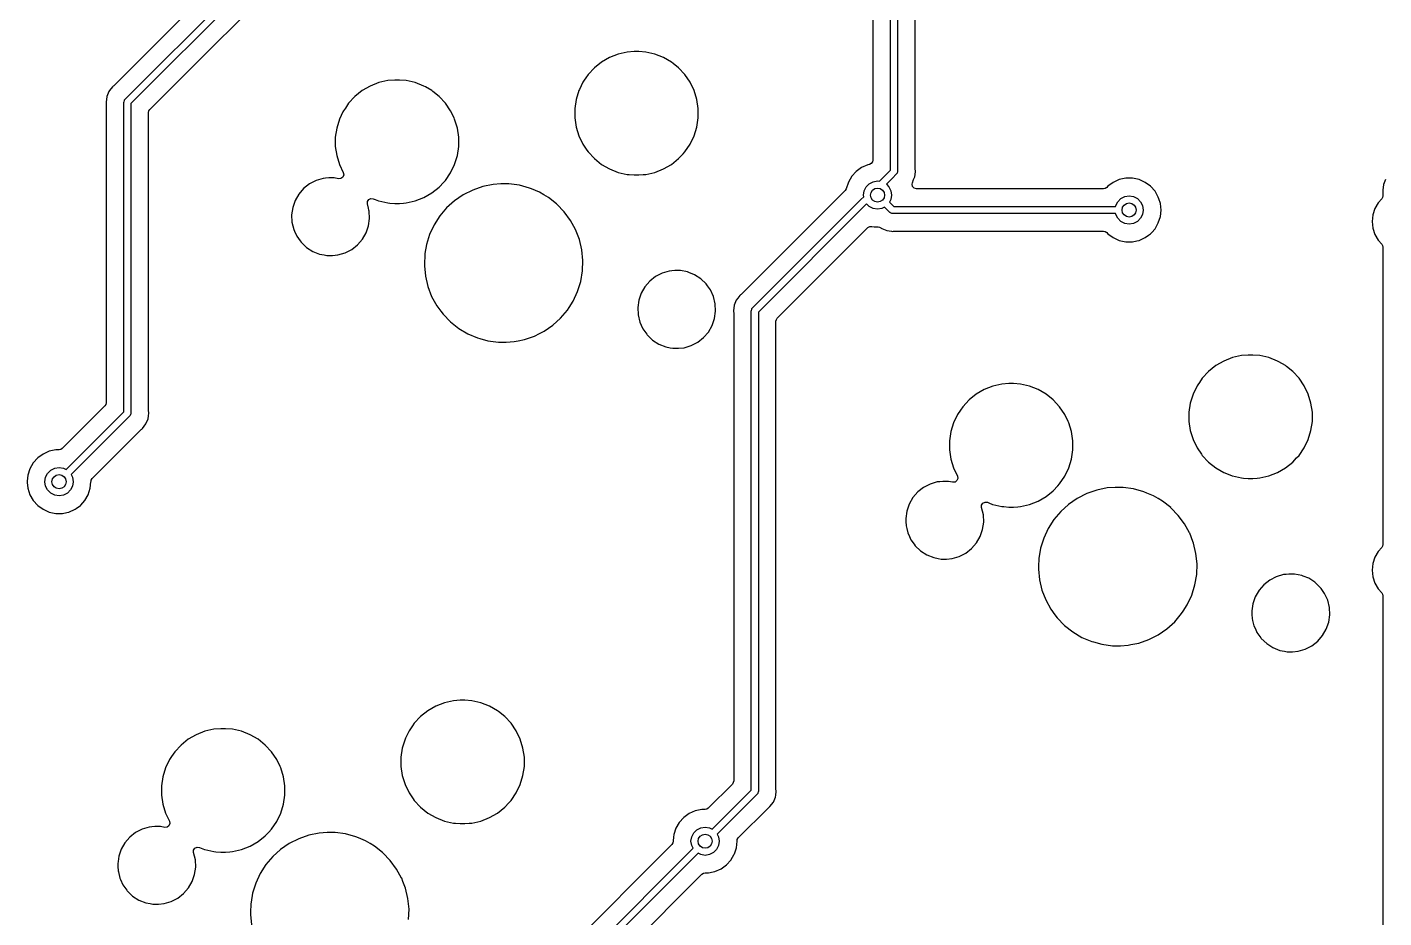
# Model space of a CAD drawing. Extents: x 41 to 271, y -133 to -23.
# Drawn here: x 102.17 to 140.64, y -81.66 to -56.4 of the extents above; entities that cross this region are included whole.
import ezdxf

# ---------------------------------------------------------------- set-up
doc = ezdxf.new("R2010")
doc.units = 0
doc.layers.add('BLACK', color=7, linetype='CONTINUOUS')

msp = doc.modelspace()

# ---------------------------------------------------------------- linework, layer by layer
at = {"layer": 'BLACK', "linetype": 'CONTINUOUS'}
for p, q in [((126.149, -52.1775), (126.149, -60.1667)), ((126.65, -60.4486), (126.65, -52.13)), ((126.85, -52.1714), (126.85, -60.49)), ((108.943, -53.7376), (104.619, -58.0618)), ((104.939, -58.4493), (109.48, -53.9086)), ((109.651, -54.0207), (105.11, -58.5614)), ((106.726, -57.6535), (109.971, -54.4082)), ((127.35, -60.4425), (127.35, -55.3545)), ((118.683, -57.2564), (118.456, -57.3876)), ((118.928, -57.1605), (118.683, -57.2564)), ((119.183, -57.1021), (118.928, -57.1605)), ((119.38, -57.0875), (119.183, -57.1021)), ((119.511, -57.0875), (119.38, -57.0875)), ((119.38, -57.0875), (119.38, -57.0875)), ((119.707, -57.1021), (119.511, -57.0875)), ((119.511, -57.0875), (119.511, -57.0875)), ((119.963, -57.1605), (119.707, -57.1021)), ((120.207, -57.2564), (119.963, -57.1605)), ((120.434, -57.3876), (120.207, -57.2564)), ((105.647, -58.7324), (106.726, -57.6535)), ((118.251, -57.5512), (118.073, -57.7435)), ((118.456, -57.3876), (118.251, -57.5512)), ((120.485, -57.4285), (120.434, -57.3876)), ((120.639, -57.5511), (120.485, -57.4285)), ((120.639, -57.5512), (120.639, -57.5511)), ((120.639, -57.5511), (120.639, -57.5511)), ((120.818, -57.7435), (120.639, -57.5512)), ((104.582, -58.0917), (104.501, -58.1975)), ((104.607, -58.0725), (104.582, -58.0917)), ((104.619, -58.0618), (104.607, -58.0725)), ((111.892, -58.0663), (111.665, -58.1975)), ((112.137, -57.9705), (111.892, -58.0663)), ((112.392, -57.9121), (112.137, -57.9705)), ((112.589, -57.8974), (112.392, -57.9121)), ((112.72, -57.8974), (112.589, -57.8974)), ((112.589, -57.8974), (112.589, -57.8974)), ((112.916, -57.9121), (112.72, -57.8974)), ((112.72, -57.8974), (112.72, -57.8974)), ((113.172, -57.9705), (112.916, -57.9121)), ((113.416, -58.0663), (113.172, -57.9705)), ((113.46, -58.0917), (113.416, -58.0663)), ((113.416, -58.0663), (113.416, -58.0663)), ((113.416, -58.0663), (113.416, -58.0663)), ((113.643, -58.1975), (113.46, -58.0917)), ((117.925, -57.9603), (117.827, -58.1645)), ((117.964, -57.9026), (117.925, -57.9603)), ((118.008, -57.8383), (117.964, -57.9026)), ((118.073, -57.7435), (118.008, -57.8383)), ((120.965, -57.9602), (120.818, -57.7435)), ((120.818, -57.7435), (120.818, -57.7435)), ((120.818, -57.7435), (120.818, -57.7435)), ((121.079, -58.1966), (120.965, -57.9602)), ((104.425, -58.3632), (104.404, -58.52)), ((104.485, -58.2172), (104.425, -58.3632)), ((104.501, -58.1975), (104.485, -58.2172)), ((104.501, -58.1975), (104.501, -58.1975)), ((104.922, -58.4835), (104.929, -58.4612)), ((104.929, -58.4612), (104.936, -58.4565)), ((104.936, -58.4565), (104.939, -58.4493)), ((111.46, -58.3611), (111.282, -58.5534)), ((111.665, -58.1975), (111.46, -58.3611)), ((113.668, -58.2172), (113.643, -58.1975)), ((113.848, -58.3611), (113.668, -58.2172)), ((114.027, -58.5534), (113.848, -58.3611)), ((113.848, -58.3611), (113.848, -58.3611)), ((113.848, -58.3611), (113.848, -58.3611)), ((117.734, -58.4473), (117.695, -58.7068)), ((117.811, -58.1966), (117.734, -58.4473)), ((117.827, -58.1645), (117.811, -58.1966)), ((121.157, -58.4473), (121.079, -58.1966)), ((121.196, -58.7068), (121.157, -58.4473)), ((104.404, -58.52), (104.408, -58.5513)), ((104.408, -58.5513), (104.409, -58.5675)), ((104.409, -58.5675), (104.409, -67.0499)), ((104.91, -58.52), (104.912, -58.5123)), ((104.91, -67.3086), (104.91, -58.52)), ((104.911, -58.5044), (104.922, -58.4835)), ((104.912, -58.5123), (104.911, -58.5044)), ((105.11, -58.5614), (105.11, -67.35)), ((105.611, -58.8201), (105.62, -58.7726)), ((105.611, -61.72), (105.611, -58.8201)), ((105.62, -58.7726), (105.647, -58.7324)), ((111.119, -58.8009), (111.02, -59.0066)), ((111.134, -58.7702), (111.119, -58.8009)), ((111.135, -58.7692), (111.134, -58.7702)), ((111.189, -58.69), (111.135, -58.7692)), ((111.282, -58.5534), (111.189, -58.69)), ((114.174, -58.7702), (114.027, -58.5534)), ((114.027, -58.5534), (114.027, -58.5534)), ((114.027, -58.5534), (114.027, -58.5534)), ((114.27, -58.9691), (114.174, -58.7702)), ((117.695, -58.7068), (117.695, -58.9691)), ((121.196, -58.9691), (121.196, -58.7068)), ((111.02, -59.0066), (110.943, -59.2573)), ((114.288, -59.0066), (114.27, -58.9691)), ((114.365, -59.2573), (114.288, -59.0066)), ((117.695, -58.9691), (117.734, -59.2286)), ((117.734, -59.2286), (117.811, -59.4793)), ((121.079, -59.4793), (121.157, -59.2286)), ((121.157, -59.2286), (121.196, -58.9691)), ((110.943, -59.2573), (110.904, -59.5167)), ((110.904, -59.5167), (110.904, -59.7791)), ((114.405, -59.5167), (114.365, -59.2573)), ((114.405, -59.7791), (114.405, -59.5167)), ((117.811, -59.4793), (117.925, -59.7157)), ((120.965, -59.7157), (121.079, -59.4793)), ((110.904, -59.7791), (110.943, -60.0385)), ((114.365, -60.0385), (114.405, -59.7791)), ((117.925, -59.7157), (118.04, -59.8843)), ((118.04, -59.8843), (118.073, -59.9324)), ((118.073, -59.9324), (118.251, -60.1248)), ((120.639, -60.1248), (120.764, -59.9903)), ((120.764, -59.9903), (120.818, -59.9324)), ((120.818, -59.9324), (120.965, -59.7157)), ((120.818, -59.9324), (120.818, -59.9324)), ((120.818, -59.9324), (120.818, -59.9324)), ((110.943, -60.0385), (111.02, -60.2892)), ((111.02, -60.2892), (111.131, -60.5189)), ((114.174, -60.5256), (114.288, -60.2892)), ((114.288, -60.2892), (114.365, -60.0385)), ((118.251, -60.1248), (118.251, -60.1248)), ((118.251, -60.1248), (118.456, -60.2883)), ((118.456, -60.2883), (118.683, -60.4195)), ((120.207, -60.4195), (120.434, -60.2883)), ((120.434, -60.2883), (120.639, -60.1248)), ((125.827, -60.3758), (125.674, -60.4871)), ((126, -60.2989), (125.827, -60.3758)), ((126.051, -60.288), (126, -60.2989)), ((126.102, -60.2644), (126.051, -60.288)), ((126.137, -60.2211), (126.102, -60.2644)), ((126.149, -60.1667), (126.137, -60.2211)), ((110.359, -60.7455), (110.172, -60.8419)), ((110.561, -60.6862), (110.359, -60.7455)), ((110.63, -60.6796), (110.561, -60.6862)), ((110.717, -60.6713), (110.63, -60.6796)), ((110.875, -60.6713), (110.717, -60.6713)), ((110.995, -60.6944), (110.875, -60.6713)), ((110.875, -60.6713), (110.875, -60.6713)), ((111.063, -60.6886), (110.995, -60.6944)), ((111.117, -60.6483), (111.063, -60.6886)), ((111.142, -60.5855), (111.117, -60.6483)), ((111.131, -60.5189), (111.142, -60.5855)), ((113.981, -60.7917), (114.027, -60.7424)), ((114.027, -60.7424), (114.174, -60.5256)), ((114.027, -60.7424), (114.027, -60.7424)), ((114.027, -60.7424), (114.027, -60.7424)), ((118.683, -60.4195), (118.928, -60.5154)), ((118.928, -60.5154), (119.183, -60.5738)), ((119.183, -60.5738), (119.24, -60.578)), ((119.24, -60.578), (119.38, -60.5885)), ((119.38, -60.5885), (119.38, -60.5885)), ((119.38, -60.5885), (119.511, -60.5885)), ((119.511, -60.5885), (119.633, -60.5793)), ((119.511, -60.5885), (119.511, -60.5885)), ((119.633, -60.5793), (119.707, -60.5738)), ((119.707, -60.5738), (119.963, -60.5154)), ((119.963, -60.5154), (120.207, -60.4195)), ((125.547, -60.6278), (125.453, -60.7917)), ((125.674, -60.4871), (125.547, -60.6278)), ((126.045, -60.8364), (126.156, -60.7796)), ((126.156, -60.7796), (126.28, -60.76)), ((126.28, -60.76), (126.331, -60.768)), ((126.331, -60.768), (126.554, -60.5443)), ((126.696, -60.6857), (126.53, -60.8513)), ((126.554, -60.5443), (126.65, -60.4486)), ((126.554, -60.5443), (126.554, -60.5443)), ((126.821, -60.5607), (126.696, -60.6857)), ((126.696, -60.6857), (126.696, -60.6857)), ((126.824, -60.5535), (126.821, -60.5607)), ((126.831, -60.5488), (126.824, -60.5535)), ((126.838, -60.5265), (126.831, -60.5488)), ((126.849, -60.5056), (126.838, -60.5265)), ((126.85, -60.49), (126.848, -60.4977)), ((126.848, -60.4977), (126.849, -60.5056)), ((127.268, -60.8079), (127.304, -60.7221)), ((127.304, -60.7221), (127.335, -60.6468)), ((127.335, -60.6468), (127.344, -60.575)), ((127.344, -60.575), (127.356, -60.49)), ((127.352, -60.4587), (127.35, -60.4425)), ((127.356, -60.49), (127.352, -60.4587)), ((133.135, -60.7221), (132.963, -60.7991)), ((133.321, -60.6828), (133.135, -60.7221)), ((133.51, -60.6828), (133.321, -60.6828)), ((133.321, -60.6828), (133.321, -60.6828)), ((133.695, -60.7221), (133.51, -60.6828)), ((133.51, -60.6828), (133.51, -60.6828)), ((133.868, -60.7991), (133.695, -60.7221)), ((140.685, -60.7172), (140.625, -60.8632)), ((109.869, -61.1309), (109.764, -61.313)), ((110.006, -60.9719), (109.869, -61.1309)), ((110.172, -60.8419), (110.006, -60.9719)), ((113.416, -61.2295), (113.643, -61.0983)), ((113.643, -61.0983), (113.848, -60.9347)), ((113.848, -60.9347), (113.981, -60.7917)), ((114.531, -61.152), (114.283, -61.3221)), ((114.799, -61.0165), (114.531, -61.152)), ((115.083, -60.918), (114.799, -61.0165)), ((115.377, -60.8581), (115.083, -60.918)), ((115.602, -60.8431), (115.377, -60.8581)), ((115.827, -60.8431), (115.602, -60.8431)), ((115.602, -60.8431), (115.602, -60.8431)), ((116.125, -60.8831), (115.827, -60.8431)), ((116.415, -60.9625), (116.125, -60.8831)), ((116.125, -60.8831), (116.125, -60.8831)), ((116.125, -60.8831), (116.125, -60.8831)), ((116.465, -60.984), (116.415, -60.9625)), ((116.691, -61.0798), (116.465, -60.984)), ((116.821, -61.1564), (116.691, -61.0798)), ((116.95, -61.2329), (116.821, -61.1564)), ((125.361, -61.0294), (122.409, -63.9818)), ((125.392, -60.98), (125.361, -61.0294)), ((125.453, -60.7917), (125.392, -60.98)), ((125.88, -61.16), (125.9, -61.0364)), ((125.888, -61.2106), (125.88, -61.16)), ((125.9, -61.0364), (125.956, -60.9249)), ((125.956, -60.9249), (126.045, -60.8364)), ((126.53, -60.8513), (126.604, -60.9249)), ((126.604, -60.9249), (126.66, -61.0364)), ((126.66, -61.0364), (126.68, -61.16)), ((126.68, -61.16), (126.66, -61.2836)), ((127.257, -60.8466), (127.272, -60.8093)), ((127.269, -60.9136), (127.257, -60.8466)), ((127.272, -60.8093), (127.268, -60.8079)), ((127.315, -60.9641), (127.269, -60.9136)), ((127.38, -60.9828), (127.315, -60.9641)), ((132.689, -60.9828), (127.38, -60.9828)), ((132.739, -60.972), (132.689, -60.9828)), ((132.781, -60.9417), (132.739, -60.972)), ((132.809, -60.9104), (132.781, -60.9417)), ((132.963, -60.7991), (132.809, -60.9104)), ((134.021, -60.9104), (133.868, -60.7991)), ((134.148, -61.051), (134.021, -60.9104)), ((134.242, -61.215), (134.148, -61.051)), ((140.625, -60.8632), (140.604, -61.02)), ((140.604, -61.02), (140.607, -61.0413)), ((140.607, -61.0413), (140.608, -61.0494)), ((140.608, -61.0494), (140.608, -61.0513)), ((140.608, -61.0513), (140.609, -61.0675)), ((140.609, -61.0675), (140.609, -61.1835)), ((109.695, -61.5118), (109.665, -61.72)), ((109.764, -61.313), (109.695, -61.5118)), ((111.815, -61.4088), (111.817, -61.342)), ((111.816, -61.4108), (111.815, -61.4088)), ((111.844, -61.5296), (111.816, -61.4108)), ((111.816, -61.4108), (111.816, -61.4108)), ((111.817, -61.342), (111.854, -61.2862)), ((111.857, -61.5833), (111.844, -61.5296)), ((111.854, -61.2862), (111.914, -61.2574)), ((111.914, -61.2574), (111.981, -61.2642)), ((111.981, -61.2642), (112.03, -61.2833)), ((112.03, -61.2833), (112.13, -61.3226)), ((112.13, -61.3226), (112.137, -61.3253)), ((112.137, -61.3253), (112.392, -61.3837)), ((112.392, -61.3837), (112.448, -61.3879)), ((112.448, -61.3879), (112.589, -61.3984)), ((112.589, -61.3984), (112.589, -61.3984)), ((112.589, -61.3984), (112.72, -61.3984)), ((112.72, -61.3984), (112.842, -61.3892)), ((112.72, -61.3984), (112.72, -61.3984)), ((112.842, -61.3892), (112.916, -61.3837)), ((112.916, -61.3837), (113.172, -61.3253)), ((113.172, -61.3253), (113.416, -61.2295)), ((114.06, -61.5237), (113.866, -61.7531)), ((114.283, -61.3221), (114.06, -61.5237)), ((117.175, -61.4108), (116.95, -61.2329)), ((117.186, -61.4192), (117.175, -61.4108)), ((117.395, -61.6352), (117.186, -61.4192)), ((122.729, -64.3693), (125.809, -61.2893)), ((125.951, -61.4307), (122.9, -64.4814)), ((125.809, -61.2893), (125.888, -61.2106)), ((125.809, -61.2893), (125.809, -61.2893)), ((125.971, -61.4101), (125.951, -61.4307)), ((125.951, -61.4307), (125.951, -61.4307)), ((126.045, -61.4836), (125.971, -61.4101)), ((126.156, -61.5404), (126.045, -61.4836)), ((126.28, -61.56), (126.156, -61.5404)), ((126.404, -61.5404), (126.28, -61.56)), ((126.48, -61.5015), (126.404, -61.5404)), ((126.633, -61.654), (126.48, -61.5015)), ((126.66, -61.2836), (126.621, -61.3601)), ((126.621, -61.3601), (126.745, -61.4833)), ((126.745, -61.4833), (133.031, -61.4833)), ((133.031, -61.4833), (133.035, -61.4596)), ((133.035, -61.4596), (133.092, -61.3481)), ((133.092, -61.3481), (133.18, -61.2596)), ((133.18, -61.2596), (133.292, -61.2028)), ((133.292, -61.2028), (133.415, -61.1833)), ((133.415, -61.1833), (133.539, -61.2028)), ((133.539, -61.2028), (133.65, -61.2596)), ((133.65, -61.2596), (133.739, -61.3481)), ((133.739, -61.3481), (133.796, -61.4596)), ((133.796, -61.4596), (133.815, -61.5833)), ((134.259, -61.2662), (134.242, -61.215)), ((134.301, -61.395), (134.259, -61.2662)), ((134.321, -61.5833), (134.301, -61.395)), ((140.383, -61.5417), (140.324, -61.7217)), ((140.477, -61.3778), (140.383, -61.5417)), ((140.578, -61.2665), (140.477, -61.3778)), ((140.601, -61.228), (140.578, -61.2665)), ((140.609, -61.1835), (140.601, -61.228)), ((105.611, -63.1626), (105.611, -61.72)), ((109.665, -61.72), (109.665, -61.72)), ((109.665, -61.72), (109.675, -61.9301)), ((109.675, -61.9301), (109.724, -62.1345)), ((111.845, -62.0335), (111.875, -61.8253)), ((111.865, -61.6152), (111.857, -61.5833)), ((111.875, -61.8253), (111.865, -61.6152)), ((113.866, -61.7531), (113.704, -62.0064)), ((117.573, -61.8771), (117.395, -61.6352)), ((117.714, -62.1345), (117.573, -61.8771)), ((126.64, -61.6576), (126.633, -61.654)), ((126.644, -61.6642), (126.64, -61.6576)), ((126.667, -61.6714), (126.644, -61.6642)), ((126.688, -61.682), (126.667, -61.6714)), ((126.696, -61.6808), (126.688, -61.682)), ((126.703, -61.6833), (126.696, -61.6808)), ((133.031, -61.6833), (126.703, -61.6833)), ((133.035, -61.7069), (133.031, -61.6833)), ((133.092, -61.8184), (133.035, -61.7069)), ((133.18, -61.9069), (133.092, -61.8184)), ((133.292, -61.9637), (133.18, -61.9069)), ((133.65, -61.9069), (133.539, -61.9637)), ((133.739, -61.8184), (133.65, -61.9069)), ((133.796, -61.7069), (133.739, -61.8184)), ((133.815, -61.5833), (133.796, -61.7069)), ((134.242, -61.9515), (134.301, -61.7715)), ((134.301, -61.7715), (134.321, -61.5833)), ((140.324, -61.7217), (140.305, -61.91)), ((140.305, -61.91), (140.324, -62.0983)), ((109.724, -62.1345), (109.745, -62.1796)), ((109.745, -62.1796), (109.812, -62.3259)), ((111.671, -62.4144), (111.776, -62.2323)), ((111.776, -62.2323), (111.845, -62.0335)), ((113.578, -62.279), (113.489, -62.566)), ((113.704, -62.0064), (113.578, -62.279)), ((117.717, -62.1406), (117.714, -62.1345)), ((117.753, -62.2323), (117.717, -62.1406)), ((117.825, -62.421), (117.753, -62.2323)), ((124.078, -64.0117), (126.009, -62.0806)), ((126.009, -62.0806), (126.061, -62.0494)), ((126.061, -62.0494), (126.122, -62.047)), ((126.122, -62.047), (126.185, -62.0605)), ((126.185, -62.0605), (126.185, -62.0605)), ((126.185, -62.0605), (126.297, -62.0605)), ((126.297, -62.0605), (126.337, -62.0671)), ((126.337, -62.0671), (126.372, -62.0861)), ((126.372, -62.0861), (126.387, -62.0973)), ((126.387, -62.0973), (126.4, -62.1078)), ((126.4, -62.1078), (126.4, -62.1078)), ((126.4, -62.1078), (126.546, -62.1683)), ((126.546, -62.1683), (126.672, -62.1848)), ((126.672, -62.1848), (126.703, -62.1889)), ((126.703, -62.1889), (126.735, -62.1848)), ((126.703, -62.1889), (126.703, -62.1889)), ((126.703, -62.1889), (126.703, -62.1889)), ((126.735, -62.1848), (126.751, -62.1838)), ((126.751, -62.1838), (132.689, -62.1838)), ((132.689, -62.1838), (132.739, -62.1945)), ((132.739, -62.1945), (132.781, -62.2248)), ((132.781, -62.2248), (132.809, -62.2561)), ((132.809, -62.2561), (132.963, -62.3674)), ((133.415, -61.9833), (133.292, -61.9637)), ((133.539, -61.9637), (133.415, -61.9833)), ((133.868, -62.3674), (133.959, -62.3013)), ((133.959, -62.3013), (134.021, -62.2561)), ((134.021, -62.2561), (134.056, -62.2172)), ((134.056, -62.2172), (134.148, -62.1155)), ((134.148, -62.1155), (134.242, -61.9515)), ((140.324, -62.0983), (140.383, -62.2783)), ((140.383, -62.2783), (140.477, -62.4422)), ((109.812, -62.3259), (109.906, -62.4584)), ((109.906, -62.4584), (109.934, -62.4972)), ((109.934, -62.4972), (110.086, -62.6424)), ((110.086, -62.6424), (110.086, -62.6424)), ((110.086, -62.6424), (110.086, -62.6424)), ((110.086, -62.6424), (110.263, -62.7561)), ((111.181, -62.7998), (111.368, -62.7034)), ((111.368, -62.7034), (111.533, -62.5734)), ((111.533, -62.5734), (111.671, -62.4144)), ((113.489, -62.566), (113.447, -62.8162)), ((117.895, -62.7133), (117.825, -62.421)), ((132.963, -62.3674), (133.135, -62.4444)), ((133.135, -62.4444), (133.321, -62.4838)), ((133.321, -62.4838), (133.321, -62.4838)), ((133.321, -62.4838), (133.51, -62.4838)), ((133.51, -62.4838), (133.633, -62.4575)), ((133.51, -62.4838), (133.51, -62.4838)), ((133.633, -62.4575), (133.695, -62.4444)), ((133.695, -62.4444), (133.868, -62.3674)), ((140.477, -62.4422), (140.578, -62.5535)), ((140.578, -62.5535), (140.601, -62.592)), ((140.601, -62.592), (140.609, -62.6365)), ((140.609, -62.6365), (140.609, -71.0735)), ((110.263, -62.7561), (110.263, -62.7561)), ((110.263, -62.7561), (110.458, -62.8342)), ((110.458, -62.8342), (110.587, -62.8591)), ((110.587, -62.8591), (110.665, -62.8741)), ((110.665, -62.8741), (110.665, -62.8741)), ((110.665, -62.8741), (110.822, -62.8741)), ((110.822, -62.8741), (110.979, -62.8591)), ((110.822, -62.8741), (110.822, -62.8741)), ((110.979, -62.8591), (111.181, -62.7998)), ((113.439, -62.8623), (113.431, -63.1068)), ((113.447, -62.8162), (113.439, -62.8623)), ((117.925, -63.0123), (117.895, -62.7133)), ((117.915, -63.3126), (117.925, -63.0123)), ((105.611, -67.3025), (105.611, -63.1626)), ((113.431, -63.1068), (113.429, -63.1626)), ((113.429, -63.1626), (113.459, -63.4616)), ((113.459, -63.4616), (113.528, -63.7539)), ((117.865, -63.6089), (117.915, -63.3126)), ((119.986, -63.4715), (119.82, -63.6015)), ((120.173, -63.3751), (119.986, -63.4715)), ((120.374, -63.3158), (120.173, -63.3751)), ((120.444, -63.3092), (120.374, -63.3158)), ((120.531, -63.3009), (120.444, -63.3092)), ((120.689, -63.3009), (120.531, -63.3009)), ((120.895, -63.3407), (120.689, -63.3009)), ((120.689, -63.3009), (120.689, -63.3009)), ((120.93, -63.3545), (120.895, -63.3407)), ((120.895, -63.3407), (120.895, -63.3407)), ((120.895, -63.3407), (120.895, -63.3407)), ((121.091, -63.4188), (120.93, -63.3545)), ((121.268, -63.5326), (121.091, -63.4188)), ((113.528, -63.7539), (113.636, -64.0343)), ((117.776, -63.8959), (117.865, -63.6089)), ((119.683, -63.7605), (119.577, -63.9426)), ((119.82, -63.6015), (119.683, -63.7605)), ((121.42, -63.6777), (121.268, -63.5326)), ((121.268, -63.5326), (121.268, -63.5326)), ((121.268, -63.5326), (121.268, -63.5326)), ((121.457, -63.7296), (121.42, -63.6777)), ((121.542, -63.849), (121.457, -63.7296)), ((121.542, -63.8491), (121.542, -63.849)), ((121.629, -64.0404), (121.542, -63.8491)), ((121.542, -63.8491), (121.542, -63.8491)), ((113.636, -64.0343), (113.781, -64.2978)), ((117.534, -64.3496), (117.649, -64.1685)), ((117.649, -64.1685), (117.776, -63.8959)), ((119.509, -64.1414), (119.479, -64.3496)), ((119.577, -63.9426), (119.509, -64.1414)), ((121.679, -64.2448), (121.629, -64.0404)), ((121.689, -64.4549), (121.679, -64.2448)), ((122.275, -64.1372), (122.215, -64.2832)), ((122.314, -64.0872), (122.275, -64.1372)), ((122.372, -64.0117), (122.314, -64.0872)), ((122.397, -63.9925), (122.372, -64.0117)), ((122.372, -64.0117), (122.372, -64.0117)), ((122.372, -64.0117), (122.372, -64.0117)), ((122.409, -63.9818), (122.397, -63.9925)), ((123.437, -64.6524), (124.078, -64.0117)), ((113.781, -64.2978), (113.897, -64.4549)), ((113.897, -64.4549), (113.959, -64.5397)), ((113.959, -64.5397), (114.168, -64.7557)), ((117.294, -64.6512), (117.488, -64.4218)), ((117.488, -64.4218), (117.534, -64.3496)), ((119.479, -64.3496), (119.489, -64.5597)), ((119.479, -64.3496), (119.479, -64.3496)), ((119.489, -64.5597), (119.538, -64.7641)), ((121.659, -64.6631), (121.689, -64.4549)), ((122.215, -64.2832), (122.194, -64.44)), ((122.194, -64.44), (122.198, -64.4713)), ((122.198, -64.4713), (122.2, -64.4875)), ((122.2, -64.4875), (122.2, -77.7799)), ((122.7, -64.44), (122.702, -64.4323)), ((122.7, -76.61), (122.7, -64.44)), ((122.701, -64.4244), (122.712, -64.4035)), ((122.702, -64.4323), (122.701, -64.4244)), ((122.712, -64.4035), (122.719, -64.3812)), ((122.719, -64.3812), (122.726, -64.3765)), ((122.726, -64.3765), (122.729, -64.3693)), ((122.9, -64.4814), (122.9, -76.61)), ((114.168, -64.7557), (114.404, -64.942)), ((114.404, -64.942), (114.662, -65.0951)), ((116.823, -65.0229), (117.071, -64.8528)), ((117.071, -64.8528), (117.294, -64.6512)), ((119.538, -64.7641), (119.579, -64.8528)), ((119.579, -64.8528), (119.626, -64.9555)), ((119.626, -64.9555), (119.735, -65.1084)), ((121.485, -65.044), (121.59, -64.8619)), ((121.59, -64.8619), (121.659, -64.6631)), ((123.4, -64.7401), (123.41, -64.6926)), ((123.4, -70.3307), (123.4, -64.7401)), ((123.41, -64.6926), (123.437, -64.6524)), ((114.662, -65.0951), (114.939, -65.2124)), ((114.939, -65.2124), (114.939, -65.2124)), ((114.939, -65.2124), (114.939, -65.2124)), ((114.939, -65.2124), (115.003, -65.2299)), ((115.003, -65.2299), (115.229, -65.2918)), ((115.229, -65.2918), (115.527, -65.3319)), ((115.527, -65.3319), (115.752, -65.3319)), ((115.752, -65.3319), (115.977, -65.3168)), ((115.752, -65.3319), (115.752, -65.3319)), ((115.977, -65.3168), (116.089, -65.2939)), ((116.089, -65.2939), (116.271, -65.257)), ((116.271, -65.257), (116.555, -65.1584)), ((116.555, -65.1584), (116.698, -65.0859)), ((116.698, -65.0859), (116.823, -65.0229)), ((116.823, -65.0229), (116.823, -65.0229)), ((119.735, -65.1084), (119.748, -65.1268)), ((119.748, -65.1268), (119.9, -65.272)), ((119.9, -65.272), (119.9, -65.272)), ((119.9, -65.272), (119.9, -65.272)), ((119.9, -65.272), (120.077, -65.3857)), ((120.077, -65.3857), (120.077, -65.3857)), ((120.077, -65.3857), (120.272, -65.4638)), ((120.995, -65.4294), (121.182, -65.333)), ((121.182, -65.333), (121.347, -65.203)), ((121.347, -65.203), (121.485, -65.044)), ((120.272, -65.4638), (120.401, -65.4887)), ((120.401, -65.4887), (120.479, -65.5037)), ((120.479, -65.5037), (120.479, -65.5037)), ((120.479, -65.5037), (120.636, -65.5037)), ((120.636, -65.5037), (120.793, -65.4887)), ((120.636, -65.5037), (120.636, -65.5037)), ((120.793, -65.4887), (120.995, -65.4294)), ((136.342, -65.7712), (136.098, -65.8671)), ((136.598, -65.7128), (136.342, -65.7712)), ((136.794, -65.6981), (136.598, -65.7128)), ((136.925, -65.6981), (136.794, -65.6981)), ((136.794, -65.6981), (136.794, -65.6981)), ((137.122, -65.7128), (136.925, -65.6981)), ((136.925, -65.6981), (136.925, -65.6981)), ((137.377, -65.7712), (137.122, -65.7128)), ((137.622, -65.8671), (137.377, -65.7712)), ((135.666, -66.1618), (135.487, -66.3541)), ((135.871, -65.9982), (135.666, -66.1618)), ((136.098, -65.8671), (135.871, -65.9982)), ((137.659, -65.8886), (137.622, -65.8671)), ((137.622, -65.8671), (137.622, -65.8671)), ((137.622, -65.8671), (137.622, -65.8671)), ((137.849, -65.9982), (137.659, -65.8886)), ((137.874, -66.018), (137.849, -65.9982)), ((138.054, -66.1618), (137.874, -66.018)), ((138.232, -66.3541), (138.054, -66.1618)), ((138.054, -66.1618), (138.054, -66.1618)), ((138.054, -66.1618), (138.054, -66.1618)), ((129.807, -66.5228), (129.551, -66.5812)), ((130.003, -66.5081), (129.807, -66.5228)), ((130.134, -66.5081), (130.003, -66.5081)), ((130.003, -66.5081), (130.003, -66.5081)), ((130.331, -66.5228), (130.134, -66.5081)), ((130.134, -66.5081), (130.134, -66.5081)), ((130.586, -66.5812), (130.331, -66.5228)), ((135.358, -66.544), (135.34, -66.5709)), ((135.405, -66.4758), (135.358, -66.544)), ((135.487, -66.3541), (135.405, -66.4758)), ((138.232, -66.3542), (138.232, -66.3541)), ((138.38, -66.5709), (138.232, -66.3542)), ((138.232, -66.3542), (138.232, -66.3542)), ((129.08, -66.8082), (128.875, -66.9718)), ((129.307, -66.677), (129.08, -66.8082)), ((129.551, -66.5812), (129.307, -66.677)), ((130.831, -66.677), (130.586, -66.5812)), ((131.058, -66.8082), (130.831, -66.677)), ((131.263, -66.9718), (131.058, -66.8082)), ((131.058, -66.8082), (131.058, -66.8082)), ((135.226, -66.8073), (135.149, -67.058)), ((135.34, -66.5709), (135.226, -66.8073)), ((135.226, -66.8073), (135.226, -66.8073)), ((138.494, -66.8073), (138.38, -66.5709)), ((138.571, -67.058), (138.494, -66.8073)), ((104.373, -67.1376), (103.158, -68.3532)), ((103.27, -68.9485), (104.91, -67.3086)), ((104.4, -67.0974), (104.373, -67.1376)), ((104.409, -67.0499), (104.4, -67.0974)), ((105.612, -67.3187), (105.611, -67.3025)), ((105.616, -67.35), (105.612, -67.3187)), ((128.628, -67.2647), (128.549, -67.3809)), ((128.696, -67.1641), (128.628, -67.2647)), ((128.875, -66.9718), (128.696, -67.1641)), ((131.441, -67.1641), (131.263, -66.9718)), ((131.263, -66.9718), (131.263, -66.9718)), ((131.263, -66.9718), (131.263, -66.9718)), ((131.589, -67.3809), (131.441, -67.1641)), ((131.441, -67.1641), (131.441, -67.1641)), ((131.441, -67.1641), (131.441, -67.1641)), ((135.149, -67.058), (135.109, -67.3175)), ((135.109, -67.3175), (135.109, -67.5798)), ((138.61, -67.3175), (138.571, -67.058)), ((138.61, -67.5798), (138.61, -67.3175)), ((105.081, -67.4207), (103.411, -69.0899)), ((105.084, -67.4135), (105.081, -67.4207)), ((105.091, -67.4088), (105.084, -67.4135)), ((105.098, -67.3865), (105.091, -67.4088)), ((105.109, -67.3656), (105.098, -67.3865)), ((105.11, -67.35), (105.108, -67.3577)), ((105.108, -67.3577), (105.109, -67.3656)), ((105.438, -67.7783), (105.535, -67.6528)), ((105.535, -67.6528), (105.595, -67.5068)), ((105.595, -67.5068), (105.606, -67.424)), ((105.606, -67.424), (105.616, -67.35)), ((128.435, -67.6173), (128.357, -67.868)), ((128.549, -67.3809), (128.435, -67.6173)), ((131.685, -67.5798), (131.589, -67.3809)), ((131.703, -67.6173), (131.685, -67.5798)), ((131.78, -67.868), (131.703, -67.6173)), ((135.109, -67.5798), (135.149, -67.8392)), ((138.571, -67.8392), (138.61, -67.5798)), ((104.012, -69.1973), (105.401, -67.8082)), ((105.401, -67.8082), (105.413, -67.7975)), ((105.413, -67.7975), (105.438, -67.7783)), ((128.357, -67.868), (128.318, -68.1274)), ((131.819, -68.1274), (131.78, -67.868)), ((135.149, -67.8392), (135.226, -68.09)), ((135.226, -68.09), (135.34, -68.3263)), ((138.38, -68.3263), (138.494, -68.09)), ((138.494, -68.09), (138.571, -67.8392)), ((102.79, -68.4289), (102.617, -68.5058)), ((102.975, -68.3895), (102.79, -68.4289)), ((103.07, -68.3895), (102.975, -68.3895)), ((103.117, -68.3801), (103.07, -68.3895)), ((103.158, -68.3532), (103.117, -68.3801)), ((128.318, -68.1274), (128.318, -68.3898)), ((128.318, -68.3898), (128.357, -68.6492)), ((131.78, -68.6492), (131.819, -68.3898)), ((131.819, -68.3898), (131.819, -68.1274)), ((135.34, -68.3263), (135.462, -68.5062)), ((138.232, -68.5431), (138.38, -68.3263)), ((102.337, -68.7578), (102.243, -68.9217)), ((102.464, -68.6171), (102.337, -68.7578)), ((102.617, -68.5058), (102.464, -68.6171)), ((128.357, -68.6492), (128.435, -68.8999)), ((131.703, -68.8999), (131.78, -68.6492)), ((135.462, -68.5062), (135.487, -68.5431)), ((135.487, -68.5431), (135.664, -68.7332)), ((135.664, -68.7332), (135.666, -68.7354)), ((135.666, -68.7354), (135.871, -68.899)), ((137.849, -68.899), (138.054, -68.7354)), ((138.054, -68.7354), (138.164, -68.6171)), ((138.164, -68.6171), (138.232, -68.5431)), ((138.232, -68.5431), (138.232, -68.5431)), ((138.232, -68.5431), (138.232, -68.5431)), ((102.184, -69.1017), (102.166, -69.2772)), ((102.243, -68.9217), (102.184, -69.1017)), ((102.67, -69.29), (102.69, -69.1664)), ((102.69, -69.1664), (102.746, -69.0549)), ((102.746, -69.0549), (102.835, -68.9664)), ((102.835, -68.9664), (102.946, -68.9096)), ((102.946, -68.9096), (103.07, -68.89)), ((103.07, -68.89), (103.194, -68.9096)), ((103.194, -68.9096), (103.27, -68.9485)), ((103.411, -69.0899), (103.45, -69.1664)), ((103.45, -69.1664), (103.47, -69.29)), ((103.979, -69.2772), (103.983, -69.2436)), ((103.983, -69.2436), (104.012, -69.1973)), ((128.435, -68.8999), (128.545, -69.1296)), ((128.557, -69.1962), (128.532, -69.259)), ((128.545, -69.1296), (128.557, -69.1962)), ((131.441, -69.3531), (131.589, -69.1363)), ((131.589, -69.1363), (131.703, -68.8999)), ((135.871, -68.899), (136.098, -69.0302)), ((136.098, -69.0302), (136.222, -69.0789)), ((136.222, -69.0789), (136.337, -69.1237)), ((136.337, -69.1237), (136.342, -69.1261)), ((136.342, -69.1261), (136.598, -69.1844)), ((136.598, -69.1844), (136.654, -69.1886)), ((136.654, -69.1886), (136.794, -69.1991)), ((136.794, -69.1991), (136.794, -69.1991)), ((136.794, -69.1991), (136.925, -69.1991)), ((136.925, -69.1991), (137.048, -69.1899)), ((136.925, -69.1991), (136.925, -69.1991)), ((137.048, -69.1899), (137.122, -69.1844)), ((137.122, -69.1844), (137.377, -69.1261)), ((137.377, -69.1261), (137.622, -69.0302)), ((137.622, -69.0302), (137.849, -68.899)), ((102.166, -69.2772), (102.165, -69.29)), ((102.165, -69.29), (102.167, -69.309)), ((102.167, -69.309), (102.184, -69.4783)), ((102.184, -69.4783), (102.243, -69.6583)), ((102.69, -69.4136), (102.67, -69.29)), ((102.746, -69.5251), (102.69, -69.4136)), ((102.835, -69.6136), (102.746, -69.5251)), ((102.946, -69.6704), (102.835, -69.6136)), ((103.305, -69.6136), (103.194, -69.6704)), ((103.394, -69.5251), (103.305, -69.6136)), ((103.45, -69.4136), (103.394, -69.5251)), ((103.47, -69.29), (103.45, -69.4136)), ((103.897, -69.6583), (103.956, -69.4783)), ((103.956, -69.4783), (103.975, -69.29)), ((103.975, -69.29), (103.977, -69.277)), ((103.975, -69.29), (103.975, -69.29)), ((103.977, -69.277), (103.979, -69.2772)), ((127.421, -69.5826), (127.283, -69.7416)), ((127.587, -69.4526), (127.421, -69.5826)), ((127.774, -69.3562), (127.587, -69.4526)), ((127.975, -69.2969), (127.774, -69.3562)), ((128.048, -69.29), (127.975, -69.2969)), ((128.132, -69.2819), (128.048, -69.29)), ((128.29, -69.2819), (128.132, -69.2819)), ((128.41, -69.3051), (128.29, -69.2819)), ((128.29, -69.2819), (128.29, -69.2819)), ((128.478, -69.2993), (128.41, -69.3051)), ((128.532, -69.259), (128.478, -69.2993)), ((131.058, -69.709), (131.263, -69.5454)), ((131.263, -69.5454), (131.392, -69.4065)), ((131.392, -69.4065), (131.441, -69.3531)), ((131.441, -69.3531), (131.441, -69.3531)), ((131.441, -69.3531), (131.441, -69.3531)), ((132.213, -69.6272), (131.945, -69.7627)), ((132.497, -69.5286), (132.213, -69.6272)), ((132.792, -69.4688), (132.497, -69.5286)), ((133.017, -69.4537), (132.792, -69.4688)), ((133.242, -69.4537), (133.017, -69.4537)), ((133.017, -69.4537), (133.017, -69.4537)), ((133.54, -69.4938), (133.242, -69.4537)), ((133.83, -69.5732), (133.54, -69.4938)), ((133.54, -69.4938), (133.54, -69.4938)), ((133.54, -69.4938), (133.54, -69.4938)), ((133.92, -69.6116), (133.83, -69.5732)), ((134.106, -69.6905), (133.92, -69.6116)), ((102.243, -69.6583), (102.337, -69.8222)), ((102.337, -69.8222), (102.464, -69.9629)), ((102.464, -69.9629), (102.617, -70.0742)), ((103.07, -69.69), (102.946, -69.6704)), ((103.194, -69.6704), (103.07, -69.69)), ((103.558, -70.0489), (103.676, -69.9629)), ((103.676, -69.9629), (103.685, -69.9527)), ((103.685, -69.9527), (103.803, -69.8222)), ((103.803, -69.8222), (103.897, -69.6583)), ((127.178, -69.9237), (127.11, -70.1225)), ((127.283, -69.7416), (127.178, -69.9237)), ((129.23, -70.0195), (129.232, -69.9527)), ((129.23, -70.0215), (129.23, -70.0195)), ((129.232, -69.9527), (129.269, -69.8968)), ((129.269, -69.8968), (129.329, -69.8681)), ((129.329, -69.8681), (129.396, -69.8748)), ((129.396, -69.8748), (129.431, -69.8888)), ((129.431, -69.8888), (129.543, -69.9328)), ((129.543, -69.9328), (129.551, -69.936)), ((129.551, -69.936), (129.807, -69.9944)), ((129.807, -69.9944), (129.863, -69.9986)), ((129.863, -69.9986), (130.003, -70.0091)), ((130.003, -70.0091), (130.003, -70.0091)), ((130.003, -70.0091), (130.134, -70.0091)), ((130.134, -70.0091), (130.262, -69.9995)), ((130.134, -70.0091), (130.134, -70.0091)), ((130.262, -69.9995), (130.331, -69.9944)), ((130.331, -69.9944), (130.586, -69.936)), ((130.586, -69.936), (130.831, -69.8402)), ((130.831, -69.8402), (131.058, -69.709)), ((131.698, -69.9328), (131.475, -70.1344)), ((131.945, -69.7627), (131.698, -69.9328)), ((134.233, -69.7657), (134.106, -69.6905)), ((134.365, -69.8436), (134.233, -69.7657)), ((134.594, -70.025), (134.365, -69.8436)), ((102.617, -70.0742), (102.79, -70.1511)), ((102.79, -70.1511), (102.975, -70.1905)), ((102.975, -70.1905), (102.975, -70.1905)), ((102.975, -70.1905), (103.165, -70.1905)), ((103.165, -70.1905), (103.288, -70.1643)), ((103.165, -70.1905), (103.165, -70.1905)), ((103.288, -70.1643), (103.35, -70.1511)), ((103.35, -70.1511), (103.523, -70.0742)), ((103.523, -70.0742), (103.558, -70.0489)), ((123.4, -71.7733), (123.4, -70.3307)), ((127.11, -70.1225), (127.08, -70.3307)), ((127.08, -70.3307), (127.08, -70.3307)), ((127.08, -70.3307), (127.084, -70.4242)), ((129.28, -70.2259), (129.23, -70.0215)), ((129.23, -70.0215), (129.23, -70.0215)), ((129.29, -70.436), (129.28, -70.2259)), ((131.281, -70.3638), (131.119, -70.6171)), ((131.475, -70.1344), (131.281, -70.3638)), ((134.601, -70.0298), (134.594, -70.025)), ((134.809, -70.2458), (134.601, -70.0298)), ((134.988, -70.4878), (134.809, -70.2458)), ((127.084, -70.4242), (127.09, -70.5408)), ((127.09, -70.5408), (127.109, -70.6214)), ((127.109, -70.6214), (127.139, -70.7452)), ((127.139, -70.7452), (127.185, -70.8466)), ((129.191, -70.843), (129.26, -70.6442)), ((129.26, -70.6442), (129.29, -70.436)), ((131.119, -70.6171), (130.993, -70.8897)), ((135.129, -70.7452), (134.988, -70.4878)), ((135.132, -70.7513), (135.129, -70.7452)), ((135.222, -70.9845), (135.132, -70.7513)), ((127.185, -70.8466), (127.227, -70.9365)), ((127.227, -70.9365), (127.315, -71.0607)), ((127.315, -71.0607), (127.349, -71.1079)), ((127.349, -71.1079), (127.501, -71.253)), ((128.948, -71.1841), (129.086, -71.0251)), ((129.086, -71.0251), (129.191, -70.843)), ((130.993, -70.8897), (130.904, -71.1767)), ((135.24, -71.0317), (135.222, -70.9845)), ((135.31, -71.324), (135.24, -71.0317)), ((140.578, -71.1565), (140.477, -71.2678)), ((140.601, -71.118), (140.578, -71.1565)), ((140.609, -71.0735), (140.601, -71.118)), ((127.501, -71.253), (127.501, -71.253)), ((127.501, -71.253), (127.501, -71.253)), ((127.501, -71.253), (127.678, -71.3667)), ((127.678, -71.3667), (127.678, -71.3668)), ((127.678, -71.3668), (127.873, -71.4449)), ((127.873, -71.4449), (128.002, -71.4698)), ((128.002, -71.4698), (128.08, -71.4847)), ((128.08, -71.4847), (128.08, -71.4847)), ((128.08, -71.4847), (128.237, -71.4847)), ((128.237, -71.4847), (128.394, -71.4698)), ((128.237, -71.4847), (128.237, -71.4847)), ((128.394, -71.4698), (128.596, -71.4105)), ((128.596, -71.4105), (128.783, -71.3141)), ((128.783, -71.3141), (128.948, -71.1841)), ((130.854, -71.473), (130.846, -71.6935)), ((130.904, -71.1767), (130.854, -71.4726)), ((130.854, -71.4726), (130.854, -71.473)), ((135.34, -71.623), (135.31, -71.324)), ((140.383, -71.4317), (140.324, -71.6117)), ((140.477, -71.2678), (140.383, -71.4317)), ((123.4, -78.0325), (123.4, -71.7733)), ((130.846, -71.6935), (130.843, -71.7733)), ((130.843, -71.7733), (130.874, -72.0723)), ((135.28, -72.2196), (135.33, -71.9233)), ((135.33, -71.9233), (135.34, -71.623)), ((137.789, -71.9265), (137.587, -71.9858)), ((137.864, -71.9194), (137.789, -71.9265)), ((137.946, -71.9115), (137.864, -71.9194)), ((138.104, -71.9115), (137.946, -71.9115)), ((138.31, -71.9513), (138.104, -71.9115)), ((138.104, -71.9115), (138.104, -71.9115)), ((140.324, -71.6117), (140.305, -71.8)), ((140.305, -71.8), (140.324, -71.9883)), ((130.874, -72.0723), (130.943, -72.3646)), ((135.191, -72.5066), (135.28, -72.2196)), ((137.235, -72.2122), (137.097, -72.3712)), ((137.4, -72.0822), (137.235, -72.2122)), ((137.587, -71.9858), (137.4, -72.0822)), ((138.348, -71.9663), (138.31, -71.9513)), ((138.31, -71.9513), (138.31, -71.9513)), ((138.31, -71.9513), (138.31, -71.9513)), ((138.506, -72.0295), (138.348, -71.9663)), ((138.682, -72.1432), (138.506, -72.0295)), ((138.835, -72.2884), (138.682, -72.1432)), ((138.682, -72.1432), (138.682, -72.1432)), ((138.682, -72.1432), (138.682, -72.1432)), ((138.858, -72.3211), (138.835, -72.2884)), ((138.957, -72.4597), (138.858, -72.3211)), ((140.324, -71.9883), (140.383, -72.1683)), ((140.383, -72.1683), (140.477, -72.3322)), ((130.943, -72.3646), (131.051, -72.645)), ((131.051, -72.645), (131.196, -72.9085)), ((135.064, -72.7792), (135.191, -72.5066)), ((136.992, -72.5533), (136.923, -72.7521)), ((137.097, -72.3712), (136.992, -72.5533)), ((139.044, -72.6511), (138.957, -72.4597)), ((138.957, -72.4597), (138.957, -72.4597)), ((138.957, -72.4597), (138.957, -72.4597)), ((139.094, -72.8555), (139.044, -72.6511)), ((140.477, -72.3322), (140.578, -72.4435)), ((140.578, -72.4435), (140.601, -72.482)), ((140.601, -72.482), (140.609, -72.5265)), ((140.609, -72.5265), (140.609, -82.4999)), ((131.196, -72.9085), (131.311, -73.0656)), ((131.311, -73.0656), (131.374, -73.1504)), ((134.709, -73.2619), (134.903, -73.0324)), ((134.903, -73.0324), (134.949, -72.9603)), ((134.949, -72.9603), (135.064, -72.7792)), ((136.895, -72.9522), (136.893, -72.9603)), ((136.893, -72.9603), (136.898, -73.0538)), ((136.923, -72.7521), (136.895, -72.9522)), ((136.898, -73.0538), (136.903, -73.1704)), ((139.074, -73.2738), (139.104, -73.0656)), ((139.104, -73.0656), (139.094, -72.8555)), ((131.374, -73.1504), (131.583, -73.3664)), ((131.583, -73.3664), (131.819, -73.5527)), ((134.238, -73.6335), (134.486, -73.4635)), ((134.486, -73.4635), (134.709, -73.2619)), ((136.903, -73.1704), (136.917, -73.2266)), ((136.917, -73.2266), (136.953, -73.3748)), ((136.953, -73.3748), (136.993, -73.4635)), ((136.993, -73.4635), (137.04, -73.5661)), ((138.9, -73.6547), (139.005, -73.4726)), ((139.005, -73.4726), (139.074, -73.2738)), ((131.819, -73.5527), (132.077, -73.7058)), ((132.077, -73.7058), (132.354, -73.8231)), ((132.354, -73.8231), (132.354, -73.8231)), ((132.354, -73.8231), (132.354, -73.8231)), ((132.354, -73.8231), (132.399, -73.8354)), ((132.399, -73.8354), (132.644, -73.9025)), ((133.686, -73.8676), (133.97, -73.7691)), ((133.97, -73.7691), (134.126, -73.6903)), ((134.126, -73.6903), (134.238, -73.6335)), ((134.238, -73.6335), (134.238, -73.6335)), ((137.04, -73.5661), (137.149, -73.7191)), ((137.149, -73.7191), (137.162, -73.7375)), ((137.162, -73.7375), (137.315, -73.8826)), ((138.597, -73.9437), (138.762, -73.8137)), ((138.762, -73.8137), (138.9, -73.6547)), ((132.644, -73.9025), (132.941, -73.9425)), ((132.941, -73.9425), (133.167, -73.9425)), ((133.167, -73.9425), (133.391, -73.9275)), ((133.167, -73.9425), (133.167, -73.9425)), ((133.391, -73.9275), (133.465, -73.9125)), ((133.465, -73.9125), (133.686, -73.8676)), ((137.315, -73.8826), (137.315, -73.8826)), ((137.315, -73.8826), (137.315, -73.8826)), ((137.315, -73.8826), (137.492, -73.9964)), ((137.492, -73.9964), (137.492, -73.9964)), ((137.492, -73.9964), (137.687, -74.0745)), ((137.687, -74.0745), (137.816, -74.0994)), ((137.816, -74.0994), (137.893, -74.1143)), ((137.893, -74.1143), (137.893, -74.1143)), ((137.893, -74.1143), (138.051, -74.1143)), ((138.051, -74.1143), (138.208, -74.0994)), ((138.051, -74.1143), (138.051, -74.1143)), ((138.208, -74.0994), (138.41, -74.0401)), ((138.41, -74.0401), (138.597, -73.9437)), ((113.526, -75.7885), (113.321, -75.952)), ((113.753, -75.6573), (113.526, -75.7885)), ((113.997, -75.5614), (113.753, -75.6573)), ((114.253, -75.503), (113.997, -75.5614)), ((114.449, -75.4883), (114.253, -75.503)), ((114.58, -75.4883), (114.449, -75.4883)), ((114.449, -75.4883), (114.449, -75.4883)), ((114.776, -75.503), (114.58, -75.4883)), ((114.58, -75.4883), (114.58, -75.4883)), ((115.032, -75.5614), (114.776, -75.503)), ((115.276, -75.6573), (115.032, -75.5614)), ((115.503, -75.7885), (115.276, -75.6573)), ((115.529, -75.8087), (115.503, -75.7885)), ((113.142, -76.1444), (113.093, -76.2165)), ((113.321, -75.952), (113.142, -76.1444)), ((115.709, -75.952), (115.529, -75.8087)), ((115.887, -76.1444), (115.709, -75.952)), ((115.709, -75.952), (115.709, -75.952)), ((115.709, -75.952), (115.709, -75.952)), ((116.035, -76.3611), (115.887, -76.1444)), ((115.887, -76.1444), (115.887, -76.1444)), ((115.887, -76.1444), (115.887, -76.1444)), ((106.962, -76.4672), (106.735, -76.5984)), ((107.206, -76.3714), (106.962, -76.4672)), ((107.462, -76.313), (107.206, -76.3714)), ((107.658, -76.2983), (107.462, -76.313)), ((107.789, -76.2983), (107.658, -76.2983)), ((107.658, -76.2983), (107.658, -76.2983)), ((107.985, -76.313), (107.789, -76.2983)), ((107.789, -76.2983), (107.789, -76.2983)), ((108.241, -76.3714), (107.985, -76.313)), ((108.485, -76.4672), (108.241, -76.3714)), ((108.712, -76.5984), (108.485, -76.4672)), ((112.994, -76.3611), (112.896, -76.5654)), ((113.016, -76.3296), (112.994, -76.3611)), ((113.093, -76.2165), (113.016, -76.3296)), ((116.149, -76.5975), (116.035, -76.3611)), ((106.53, -76.762), (106.351, -76.9543)), ((106.735, -76.5984), (106.53, -76.762)), ((108.918, -76.762), (108.712, -76.5984)), ((108.712, -76.5984), (108.712, -76.5984)), ((109.096, -76.9543), (108.918, -76.762)), ((108.918, -76.762), (108.918, -76.762)), ((108.918, -76.762), (108.918, -76.762)), ((112.803, -76.8482), (112.764, -77.1077)), ((112.881, -76.5975), (112.803, -76.8482)), ((112.896, -76.5654), (112.881, -76.5975)), ((116.226, -76.8482), (116.149, -76.5975)), ((116.265, -77.1077), (116.226, -76.8482)), ((122.7, -78.0386), (122.7, -76.61)), ((122.9, -76.61), (122.9, -78.08)), ((106.203, -77.1711), (106.09, -77.4075)), ((106.262, -77.0845), (106.203, -77.1711)), ((106.351, -76.9543), (106.262, -77.0845)), ((109.244, -77.1711), (109.096, -76.9543)), ((109.096, -76.9543), (109.096, -76.9543)), ((109.096, -76.9543), (109.096, -76.9543)), ((109.34, -77.37), (109.244, -77.1711)), ((112.764, -77.1077), (112.764, -77.37)), ((116.265, -77.37), (116.265, -77.1077)), ((106.012, -77.6582), (105.973, -77.9176)), ((106.09, -77.4075), (106.012, -77.6582)), ((109.358, -77.4075), (109.34, -77.37)), ((109.435, -77.6582), (109.358, -77.4075)), ((109.474, -77.9176), (109.435, -77.6582)), ((112.764, -77.37), (112.803, -77.6295)), ((112.803, -77.6295), (112.881, -77.8802)), ((116.149, -77.8802), (116.226, -77.6295)), ((116.226, -77.6295), (116.265, -77.37)), ((105.973, -77.9176), (105.973, -78.18)), ((109.474, -78.18), (109.474, -77.9176)), ((112.881, -77.8802), (112.994, -78.1165)), ((116.035, -78.1165), (116.149, -77.8802)), ((122.163, -77.8676), (121.478, -78.5532)), ((121.59, -79.1485), (122.7, -78.0386)), ((122.19, -77.8274), (122.163, -77.8676)), ((122.2, -77.7799), (122.19, -77.8274)), ((122.899, -78.0956), (122.888, -78.1165)), ((122.9, -78.08), (122.898, -78.0877)), ((122.898, -78.0877), (122.899, -78.0956)), ((123.393, -78.18), (123.406, -78.08)), ((123.402, -78.0487), (123.4, -78.0325)), ((123.406, -78.08), (123.402, -78.0487)), ((105.973, -78.18), (106.012, -78.4394)), ((106.012, -78.4394), (106.09, -78.6901)), ((109.358, -78.6901), (109.435, -78.4394)), ((109.435, -78.4394), (109.474, -78.18)), ((112.994, -78.1165), (113.109, -78.2852)), ((113.109, -78.2852), (113.142, -78.3333)), ((113.142, -78.3333), (113.321, -78.5256)), ((115.709, -78.5256), (115.824, -78.401)), ((115.824, -78.401), (115.887, -78.3333)), ((115.887, -78.3333), (116.035, -78.1165)), ((115.887, -78.3333), (115.887, -78.3333)), ((115.887, -78.3333), (115.887, -78.3333)), ((122.871, -78.1507), (121.731, -79.2899)), ((122.874, -78.1435), (122.871, -78.1507)), ((122.881, -78.1388), (122.874, -78.1435)), ((122.888, -78.1165), (122.881, -78.1388)), ((123.228, -78.5083), (123.325, -78.3828)), ((123.325, -78.3828), (123.345, -78.3333)), ((123.345, -78.3333), (123.385, -78.2368)), ((123.385, -78.2368), (123.393, -78.18)), ((123.393, -78.18), (123.393, -78.18)), ((106.09, -78.6901), (106.2, -78.9198)), ((109.244, -78.9265), (109.358, -78.6901)), ((113.321, -78.5256), (113.321, -78.5256)), ((113.321, -78.5256), (113.526, -78.6892)), ((113.526, -78.6892), (113.753, -78.8204)), ((113.753, -78.8204), (113.997, -78.9163)), ((115.032, -78.9163), (115.276, -78.8204)), ((115.276, -78.8204), (115.503, -78.6892)), ((115.503, -78.6892), (115.709, -78.5256)), ((120.784, -78.8171), (120.657, -78.9578)), ((120.937, -78.7058), (120.784, -78.8171)), ((121.11, -78.6289), (120.937, -78.7058)), ((121.295, -78.5895), (121.11, -78.6289)), ((121.39, -78.5895), (121.295, -78.5895)), ((121.437, -78.5801), (121.39, -78.5895)), ((121.478, -78.5532), (121.437, -78.5801)), ((122.332, -79.3973), (123.191, -78.5382)), ((123.191, -78.5382), (123.203, -78.5275)), ((123.203, -78.5275), (123.228, -78.5083)), ((105.241, -79.2428), (105.076, -79.3728)), ((105.428, -79.1464), (105.241, -79.2428)), ((105.63, -79.0871), (105.428, -79.1464)), ((105.7, -79.0805), (105.63, -79.0871)), ((105.787, -79.0721), (105.7, -79.0805)), ((105.945, -79.0721), (105.787, -79.0721)), ((106.065, -79.0953), (105.945, -79.0721)), ((105.945, -79.0721), (105.945, -79.0721)), ((106.132, -79.0895), (106.065, -79.0953)), ((106.187, -79.0492), (106.132, -79.0895)), ((106.212, -78.9864), (106.187, -79.0492)), ((106.2, -78.9198), (106.212, -78.9864)), ((108.918, -79.3356), (109.017, -79.2286)), ((109.017, -79.2286), (109.096, -79.1433)), ((109.096, -79.1433), (109.244, -78.9265)), ((109.096, -79.1433), (109.096, -79.1433)), ((109.096, -79.1433), (109.096, -79.1433)), ((110.671, -79.2439), (110.447, -79.259)), ((110.897, -79.2439), (110.671, -79.2439)), ((110.671, -79.2439), (110.671, -79.2439)), ((111.194, -79.284), (110.897, -79.2439)), ((113.997, -78.9163), (114.253, -78.9746)), ((114.253, -78.9746), (114.309, -78.9788)), ((114.309, -78.9788), (114.449, -78.9893)), ((114.449, -78.9893), (114.449, -78.9893)), ((114.449, -78.9893), (114.58, -78.9893)), ((114.58, -78.9893), (114.703, -78.9802)), ((114.58, -78.9893), (114.58, -78.9893)), ((114.703, -78.9802), (114.776, -78.9746)), ((114.776, -78.9746), (115.032, -78.9163)), ((120.563, -79.1217), (120.504, -79.3017)), ((120.657, -78.9578), (120.563, -79.1217)), ((121.066, -79.2549), (121.155, -79.1664)), ((121.155, -79.1664), (121.266, -79.1096)), ((121.266, -79.1096), (121.39, -79.09)), ((121.39, -79.09), (121.514, -79.1096)), ((121.514, -79.1096), (121.59, -79.1485)), ((104.938, -79.5318), (104.833, -79.7139)), ((105.076, -79.3728), (104.938, -79.5318)), ((108.241, -79.7262), (108.485, -79.6304)), ((108.485, -79.6304), (108.712, -79.4992)), ((108.712, -79.4992), (108.918, -79.3356)), ((109.6, -79.5529), (109.352, -79.723)), ((109.868, -79.4174), (109.6, -79.5529)), ((110.152, -79.3188), (109.868, -79.4174)), ((110.447, -79.259), (110.152, -79.3188)), ((111.484, -79.3634), (111.194, -79.284)), ((111.194, -79.284), (111.194, -79.284)), ((111.194, -79.284), (111.194, -79.284)), ((111.564, -79.3973), (111.484, -79.3634)), ((111.761, -79.4807), (111.564, -79.3973)), ((111.89, -79.5573), (111.761, -79.4807)), ((112.019, -79.6338), (111.89, -79.5573)), ((112.245, -79.8117), (112.019, -79.6338)), ((120.448, -79.5827), (116.952, -83.0789)), ((120.477, -79.5364), (120.448, -79.5827)), ((120.481, -79.5028), (120.477, -79.5364)), ((120.483, -79.503), (120.481, -79.5028)), ((120.486, -79.4807), (120.483, -79.503)), ((120.497, -79.3728), (120.486, -79.4807)), ((120.504, -79.3017), (120.497, -79.3728)), ((120.99, -79.49), (121.01, -79.3664)), ((121.01, -79.6136), (120.99, -79.49)), ((121.01, -79.3664), (121.066, -79.2549)), ((121.049, -79.69), (121.01, -79.6136)), ((121.77, -79.6136), (121.714, -79.7251)), ((121.731, -79.2899), (121.77, -79.3664)), ((121.77, -79.3664), (121.79, -79.49)), ((121.79, -79.49), (121.77, -79.6136)), ((122.276, -79.6783), (122.295, -79.49)), ((122.295, -79.49), (122.297, -79.477)), ((122.295, -79.49), (122.295, -79.49)), ((122.297, -79.477), (122.299, -79.4772)), ((122.299, -79.4772), (122.303, -79.4436)), ((122.303, -79.4436), (122.332, -79.3973)), ((104.764, -79.9127), (104.742, -80.0646)), ((104.833, -79.7139), (104.764, -79.9127)), ((106.885, -79.8097), (106.887, -79.7429)), ((106.885, -79.8117), (106.885, -79.8097)), ((106.935, -80.0161), (106.885, -79.8117)), ((106.885, -79.8117), (106.885, -79.8117)), ((106.887, -79.7429), (106.924, -79.687)), ((106.924, -79.687), (106.984, -79.6583)), ((106.945, -80.2262), (106.935, -80.0161)), ((106.984, -79.6583), (107.05, -79.6651)), ((107.05, -79.6651), (107.199, -79.7235)), ((107.199, -79.7235), (107.206, -79.7262)), ((107.206, -79.7262), (107.462, -79.7846)), ((107.462, -79.7846), (107.518, -79.7888)), ((107.518, -79.7888), (107.658, -79.7993)), ((107.658, -79.7993), (107.658, -79.7993)), ((107.658, -79.7993), (107.789, -79.7993)), ((107.789, -79.7993), (107.912, -79.7901)), ((107.789, -79.7993), (107.789, -79.7993)), ((107.912, -79.7901), (107.985, -79.7846)), ((107.985, -79.7846), (108.241, -79.7262)), ((109.129, -79.9246), (108.935, -80.154)), ((109.352, -79.723), (109.129, -79.9246)), ((111.799, -88.9393), (121.049, -79.69)), ((121.19, -79.8315), (111.97, -89.0514)), ((112.255, -79.8201), (112.245, -79.8117)), ((112.464, -80.0361), (112.255, -79.8201)), ((121.266, -79.8704), (121.19, -79.8315)), ((121.39, -79.89), (121.266, -79.8704)), ((121.514, -79.8704), (121.39, -79.89)), ((121.625, -79.8136), (121.514, -79.8704)), ((121.714, -79.7251), (121.625, -79.8136)), ((121.996, -80.1629), (122.123, -80.0222)), ((122.123, -80.0222), (122.217, -79.8583)), ((122.217, -79.8583), (122.222, -79.845)), ((122.222, -79.845), (122.276, -79.6783)), ((104.742, -80.0646), (104.734, -80.1209)), ((104.734, -80.1209), (104.738, -80.2061)), ((104.738, -80.2061), (104.744, -80.331)), ((104.744, -80.331), (104.752, -80.3615)), ((104.752, -80.3615), (104.794, -80.5354)), ((106.915, -80.4344), (106.945, -80.2262)), ((108.774, -80.4073), (108.647, -80.6799)), ((108.935, -80.154), (108.774, -80.4073)), ((112.642, -80.278), (112.464, -80.0361)), ((112.783, -80.5354), (112.642, -80.278)), ((121.302, -80.4268), (121.343, -80.3999)), ((121.343, -80.3999), (121.39, -80.3905)), ((121.39, -80.3905), (121.485, -80.3905)), ((121.485, -80.3905), (121.621, -80.3615)), ((121.621, -80.3615), (121.67, -80.3511)), ((121.67, -80.3511), (121.843, -80.2742)), ((121.843, -80.2742), (121.922, -80.2168)), ((121.922, -80.2168), (121.996, -80.1629)), ((104.794, -80.5354), (104.813, -80.5769)), ((104.813, -80.5769), (104.881, -80.7267)), ((104.881, -80.7267), (104.989, -80.8777)), ((106.741, -80.8153), (106.846, -80.6332)), ((106.846, -80.6332), (106.915, -80.4344)), ((108.647, -80.6799), (108.558, -80.9669)), ((112.787, -80.5415), (112.783, -80.5354)), ((112.822, -80.6332), (112.787, -80.5415)), ((112.895, -80.8219), (112.822, -80.6332)), ((112.998, -88.7316), (121.302, -80.4268)), ((104.989, -80.8777), (105.003, -80.8981)), ((105.003, -80.8981), (105.156, -81.0432)), ((105.156, -81.0432), (105.156, -81.0432)), ((105.156, -81.0432), (105.156, -81.0432)), ((105.156, -81.0432), (105.332, -81.157)), ((105.332, -81.157), (105.332, -81.157)), ((105.332, -81.157), (105.528, -81.2351)), ((106.251, -81.2007), (106.438, -81.1043)), ((106.438, -81.1043), (106.603, -80.9743)), ((106.603, -80.9743), (106.741, -80.8153)), ((108.558, -80.9669), (108.516, -81.2171)), ((112.964, -81.1142), (112.895, -80.8219)), ((112.995, -81.4132), (112.964, -81.1142)), ((105.528, -81.2351), (105.657, -81.26)), ((105.657, -81.26), (105.734, -81.2749)), ((105.734, -81.2749), (105.734, -81.2749)), ((105.734, -81.2749), (105.892, -81.2749)), ((105.892, -81.2749), (106.049, -81.26)), ((105.892, -81.2749), (105.892, -81.2749)), ((106.049, -81.26), (106.251, -81.2007)), ((108.5, -81.5077), (108.498, -81.5635)), ((108.508, -81.2632), (108.5, -81.5077)), ((108.516, -81.2171), (108.508, -81.2632)), ((112.984, -81.7135), (112.995, -81.4132)), ((108.498, -81.5635), (108.528, -81.8625))]:
    msp.add_line(p, q, dxfattribs=at)
at = {"layer": 'BLACK'}
for centre in [(126.28, -61.16), (133.415, -61.5833), (103.07, -69.29), (121.39, -79.49)]:
    msp.add_circle(centre, 0.2, dxfattribs=at)

doc.saveas('drawing.dxf')
